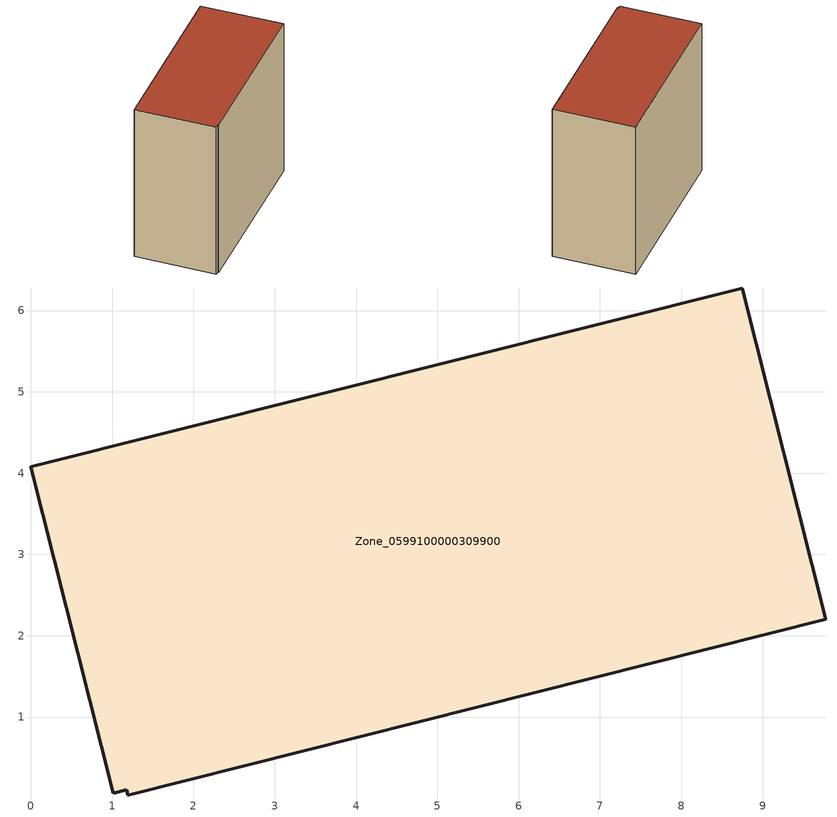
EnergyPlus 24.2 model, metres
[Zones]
Zone_0599100000309900
 floor ground (C_G): 1.18,0.1 1.01,0.06 0,4.08 8.75,6.28 9.78,2.2 1.19,0.04 z0
 wall outside (C_F): 9.78,2.2 8.75,6.28 0,4.08 1.01,0.06 1.18,0.1 1.19,0.04 9.78,2.2 z0:8.53
 roof outside (C_R): 1.01,0.06 1.18,0.1 1.19,0.04 9.78,2.2 8.75,6.28 0,4.08 z8.53
[BUILDING]
Pand.0599100000309900: North Axis=0; Terrain=City; Loads Convergence Tolerance Value=0.04; Temperature Convergence Tolerance Value=0.4; Solar Distribution=FullExterior; Maximum Number of Warmup Days=25; Minimum Number of Warmup Days=1
[Site:Location]
Rotterdam.The.Hague.AP_ZH_NLD Design_Conditions: Latitude=51.96; Longitude=4.45; Time Zone=1; Elevation=-4.5
[SITE:GROUNDTEMPERATURE:BUILDINGSURFACE]
18, 18, 18, 18, 18, 18, 18, 18, 18, 18, 18, 18
[MATERIAL] Thermal Absorptance=0.9; Solar Absorptance=0.7; Visible Absorptance=0.7
Name | Roughness | Thickness | Conductivity | Density | Specific Heat
G.TI.1992-2005 | MediumSmooth | 0.15 | 0.06 | 540 | 1210
F.TI.1992-2005 | Rough | 0.3 | 0.12 | 1920 | 840
R.TI.1992-2005 | MediumRough | 0.2 | 0.08 | 1500 | 1000
[CONSTRUCTION]
C_G: G.TI.1992-2005
C_F: F.TI.1992-2005
C_R: R.TI.1992-2005
[ZONE]
Zone_0599100000309900: Type=1; Multiplier=1; Ceiling Height=Autocalculate; Volume=Autocalculate; Floor Area=autocalculate; Part of Total Floor Area=Yes
[ZONEINFILTRATION:DESIGNFLOWRATE]
Infil_Zone_0599100000309900: Zone or ZoneList or Space or SpaceList=Zone_0599100000309900; Schedule=AlwaysOn; Design Flow Rate Calculation Method=Flow/Area; Flow Rate per Floor Area=0.0015; Constant Term Coefficient=1; Temperature Term Coefficient=0; Velocity Term Coefficient=0; Velocity Squared Term Coefficient=0
[HVACTEMPLATE:ZONE:IDEALLOADSAIRSYSTEM]
Zone_0599100000309900: Maximum Heating Supply Air Temperature=50; Minimum Cooling Supply Air Temperature=13; Maximum Heating Supply Air Humidity Ratio=0.0156; Minimum Cooling Supply Air Humidity Ratio=0.0077; Heating Limit=NoLimit; Cooling Limit=NoLimit; Dehumidification Control Type=ConstantSensibleHeatRatio; Cooling Sensible Heat Ratio=0.7; Dehumidification Setpoint=60; Humidification Control Type=None; Humidification Setpoint=30; Outdoor Air Method=None; Outdoor Air Flow Rate per Person=0.00944; Outdoor Air Flow Rate per Zone Floor Area=0; Outdoor Air Flow Rate per Zone=0; Demand Controlled Ventilation Type=None; Outdoor Air Economizer Type=NoEconomizer; Heat Recovery Type=None; Sensible Heat Recovery Effectiveness=0.7; Latent Heat Recovery Effectiveness=0.65
[ZONECONTROL:THERMOSTAT]
ThermostatControl_Zone_0599100000309900: Zone or ZoneList=Zone_0599100000309900; Control Type Schedule=DualSetpointControlType; Control 1=Thermostat_Zone_0599100000309900; Temperature Difference Between Cutout And Setpoint=0
[THERMOSTATSETPOINT:DUALSETPOINT]
Thermostat_Zone_0599100000309900: Heating Setpoint Temperature Schedule=HeatingSetpoint_Zone_0599100000309900; Cooling Setpoint Temperature Schedule=CoolingSetpoint_Zone_0599100000309900
[SCHEDULE:COMPACT]
HeatingSetpoint_Zone_0599100000309900: Through: 12/31, For: AllDays, Until: 24:00, 21
CoolingSetpoint_Zone_0599100000309900: Through: 12/31, For: AllDays, Until: 24:00, 24
DualSetpointControlType: Through: 12/31, For: AllDays, Until: 24:00, 4
AlwaysOn: Through: 12/31, For: AllDays, Until: 24:00, 1
